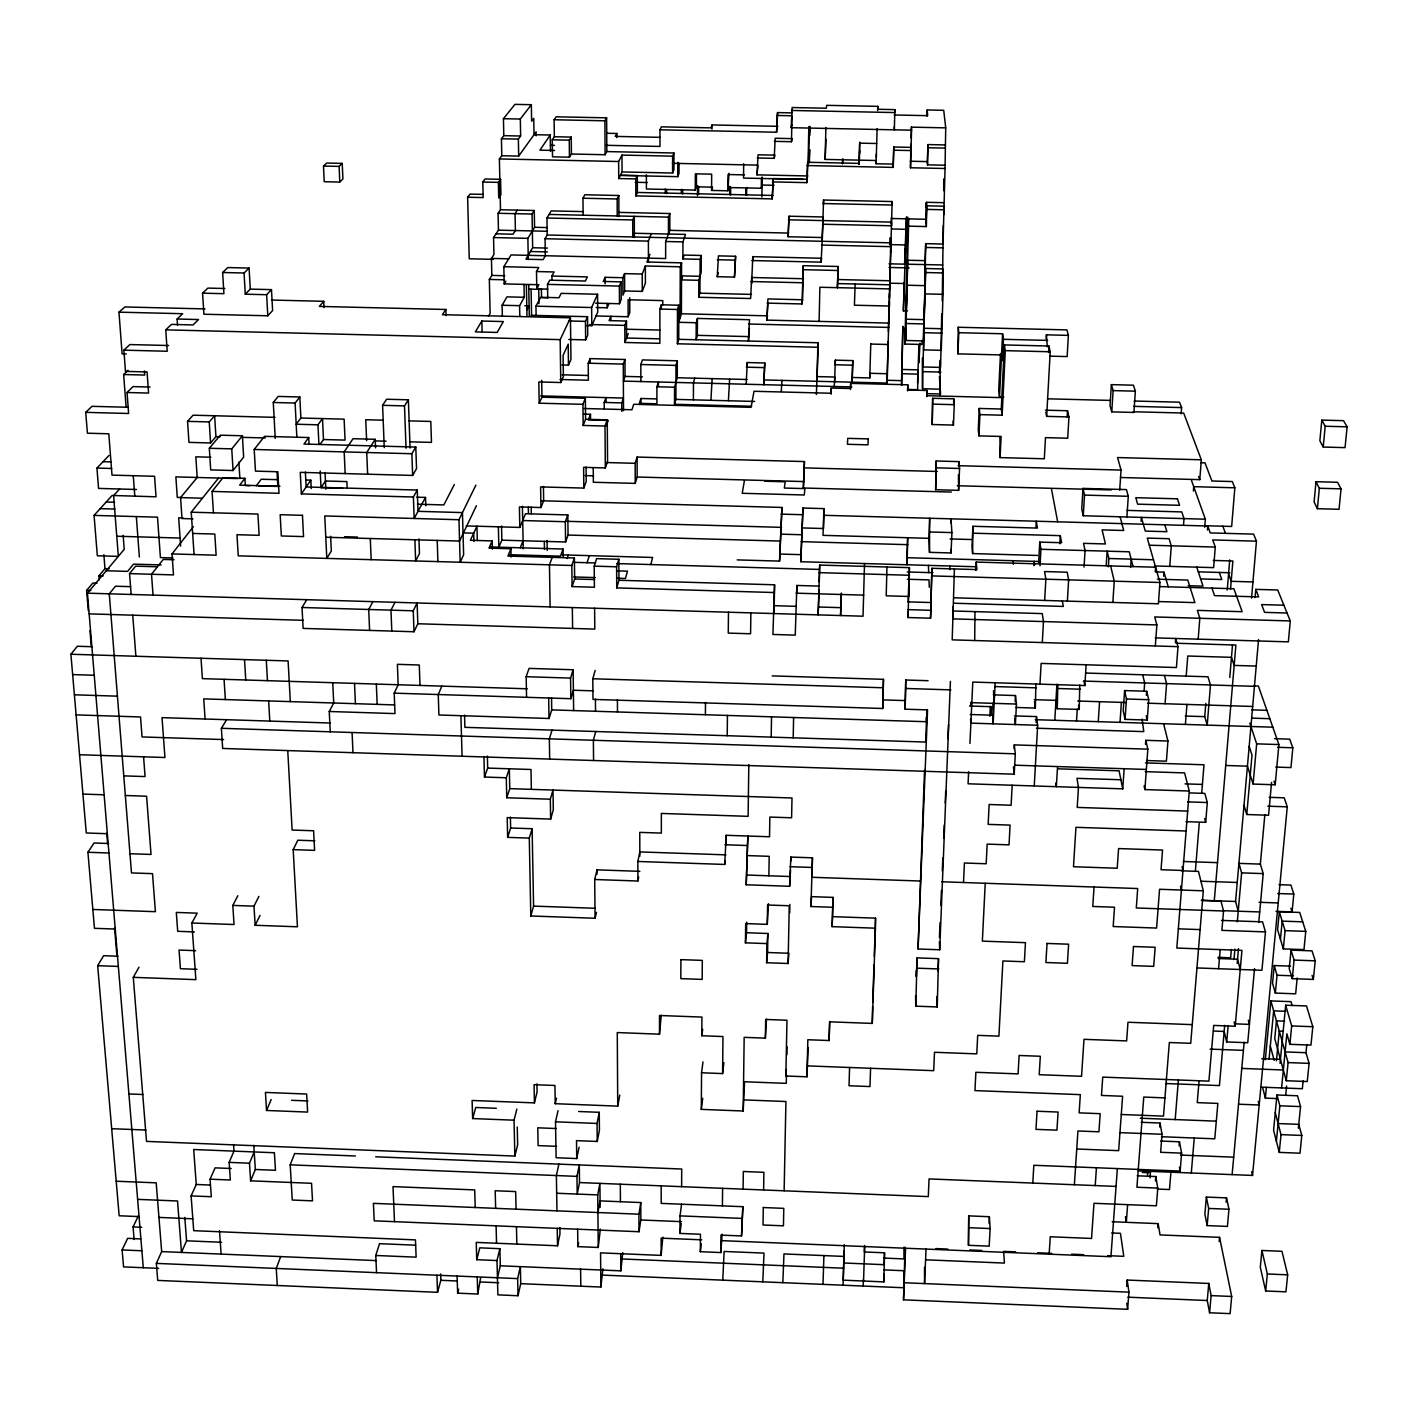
<?xml version="1.0" encoding="UTF-8"?>
<svg xmlns="http://www.w3.org/2000/svg" width="1418" height="1418" viewBox="0 0 1418 1418"><rect width="100%" height="100%" fill="white"/><g stroke="black" fill="none" stroke-linecap="round" stroke-linejoin="round"><path stroke-width="1.5" d="M658.395 386.228L658.395 381.991L656.906 386.759L656.906 403.811L639.323 403.35L640.918 398.493L656.215 398.901M516.861 1109.089L514.043 1120.185L472.637 1118.554L472.105 1100.474L534.426 1102.885L534.072 1084.681L554.934 1085.479L555.236 1103.7L617.734 1106.129L617.273 1032.57L659.494 1034.165L659.512 1015.501L701.928 1017.078L701.804 1035.743L722.967 1036.54L722.595 1073.586L701.556 1072.77L701.307 1109.372L743.192 1111.003L744.539 1081.757L786.281 1083.352L786.458 1075.234M678.726 339.327L818.257 342.766L817.796 347.25L677.379 343.776L678.726 339.327L678.814 305.224L661.337 304.799L659.884 309.071L659.866 343.333L624.895 342.482L624.824 325.378L626.49 321.035L609.102 320.61L610.857 316.32L610.892 320.557M777.95 126.326L712.049 124.944L710.967 127.868L661.355 126.84L659.973 129.8L659.973 146.444L606.124 145.31M661.337 309.071L661.337 304.799M496.991 1260.549L476.749 1259.698L479.78 1247.84L499.863 1248.691L496.991 1260.549L497.878 1294.864L518.013 1295.733L520.725 1283.662L600.877 1287.048L600.558 1252.874L661.143 1255.391L661.16 1238.144L701.733 1239.828M661.178 1185.838L661.178 1203.386L742.855 1206.7L741.525 1235.947L720.982 1235.113L720.805 1252.555L700.332 1251.704L700.457 1234.263L679.949 1233.412L680.02 1215.882L681.562 1204.201M661.267 1015.288L659.494 1034.165M662.773 304.852L662.791 300.598L628.085 299.765L628.156 316.746L595.737 315.966M662.826 1237.187L661.143 1255.391M665.326 192.919L665.326 188.913M618.922 212.399L669.845 213.533L669.81 230.354L665.662 241.503L665.645 258.537L511.047 254.939L503.833 266.708L504.188 283.901L539.035 284.734M666.637 193.681L666.637 189.711M838.144 266.478L837.382 287.677L838.144 266.478L803.262 265.68L802.588 299.765L767.918 298.932L766.89 320.113L888.873 323.091L889.972 280.764L838.038 279.541M889.99 272.805L889.99 268.906M890.522 252.174L890.859 237.976M668.445 234.023L668.481 217.114L669.845 213.533M620.41 175.229L637.338 175.584L635.778 178.916L618.744 178.544L622.059 171.933L672.593 173.031L672.628 156.157L673.958 153.002L606.851 151.584L605.114 154.722L571.419 154.013L569.451 157.185L552.524 156.831L552.276 139.815L554.349 136.731L554.101 119.75L556.157 116.808L606.62 117.836L606.851 151.584M673.958 153.002L673.922 169.77L672.593 173.031M751.646 406.257L674.507 404.272L674.56 387.22L677.272 377.737L677.325 360.792L642.407 359.924L640.83 364.515L640.883 381.548M674.507 404.272L675.89 399.397L675.961 365.401L677.325 360.792M677.379 343.776L677.467 309.478L678.814 305.224M620.34 175.407L677.751 176.665L677.786 162.29M679.045 163.265L679.009 173.457L677.751 176.665M680.091 318.004L680.25 266.797L681.579 262.844L646.909 262.029L649.923 254.283M886.959 382.098L888.873 318.784M889.423 301.839L889.423 306.04L854.434 305.207L855.125 283.99M889.441 297.691L889.441 293.597M681.402 193.273L681.42 189.268M749.395 328.161L748.403 341.047L749.502 319.706L697.426 318.43L696.22 322.737L678.761 322.311L681.402 313.768L681.579 262.844M682.607 194.036L682.607 190.047M682.873 258.927L684.167 255.08L701.307 255.47L700.12 259.334L682.873 258.927L682.944 241.893L685.514 234.413L634.36 233.261L632.765 236.966L632.712 219.95L634.307 216.351L634.378 237.462M681.633 1186.671L681.704 1169.035L375.664 1156.787M844.082 1251.119L843.231 1280.17L883.857 1281.89L883.893 1273.896M883.857 1281.89L884.531 1252.803L864.306 1251.952L864.519 1245.518M886.959 567.005L886.215 595.808L908.796 596.464L908.654 588.718M888.324 341.525L888.306 344.503L870.776 344.06M693.384 399.858L693.473 382.895L694.714 378.181M646.378 174.786L646.413 189.002L695.263 190.083L695.334 173.811L711.676 174.166L711.57 190.437L727.877 190.792L728.976 173.386M695.263 190.083L696.415 186.822L696.468 174.698M696.22 322.737L696.114 339.753L697.337 335.339L697.426 318.43M697.479 195.631L697.532 185.616M698.578 194.39L698.631 186.414M803.474 278.726L751.7 277.503L750.601 298.524L698.737 297.284L698.826 280.303L701.201 272.327L701.307 255.47M698.737 297.284L699.925 293.171L700.12 259.334M705.402 714.743L705.49 702.513M712.013 129.073L712.049 124.944M710.897 400.301L712.155 378.624M595.17 670.43L592.795 678.761L592.99 699.393L882.723 708.486L883.467 679.328L772.225 675.89M882.723 708.486L883.467 679.328M717.242 276.705L718.447 255.86L735.605 256.268L734.471 277.095L717.242 276.705L718.306 272.735M727.877 190.792L728.037 174.52L744.397 174.875M729.685 194.337L729.756 186.325M728.409 400.762L729.614 379.067M730.571 195.081L730.66 187.123M529.286 838.109L530.793 915.975L595.081 918.261L594.709 879.514L637.905 881.021L637.852 861.47L724.704 864.448L726.211 835.291L769.531 836.762L769.85 817.069L791.599 817.796L792.006 797.979L509.771 788.638L506.74 797.749L550.326 799.203L552.985 790.074L553.304 809.82L550.645 819.09L507.201 817.619L507.644 837.364L529.286 838.109L532.122 828.732L510.64 828.006L507.644 837.364M720.805 1252.555L722.116 1234.156M722.418 1205.867L722.595 1188.319M726.105 843.994L726.211 835.291M727.221 735.712L727.434 715.434M728.48 612.204L728.267 633.102L750.583 633.775L750.866 612.877M722.755 1280.153L724.137 1251.456L764.001 1253.104L762.795 1281.837M734.471 277.095L735.605 256.268M743.688 163.708L743.528 178.083L803.262 179.377M745.797 194.691L745.868 188.683M746.577 195.436L746.683 187.477M746.152 384.243L747.286 362.547L764.798 362.99L763.753 384.686L764.798 362.99M747.233 366.801L747.286 362.547M751.611 283.848L752.781 256.658L821.571 258.253L821.128 262.135L751.912 260.54M875.438 928.187L875.544 918.155L832.561 916.648L832.118 926.645L875.438 928.187L872.283 1023.406L829.583 1021.829L829.087 1040.528L807.835 1039.731L806.984 1076.811L785.856 1075.996L786.972 1020.233L765.685 1019.453L765.365 1038.136L744.166 1037.338L743.192 1111.003M752.728 260.877L752.781 256.658M741.525 1235.947L742.855 1206.7M745.425 942.828L746.542 932.743L767.9 933.505L766.943 943.59L745.425 942.828L745.691 923.597L767.262 924.359L768.396 903.691M746.205 884.779L747.853 836.035L746.205 884.779L789.631 886.285L790.553 870.049M743.085 1189.153L743.333 1171.498L763.894 1172.332L763.611 1189.986M746.542 932.743L746.701 922.125M748.81 764.586L748.119 816.343L661.355 813.436L661.355 833.093L639.766 832.366L639.837 856.224M807.817 175.956L757.035 174.857L758.063 154.792L774.919 155.147L774.21 158.337L757.265 157.965M757.921 165.286L757.035 174.857M728.834 187.548L761.306 188.257L761.448 178.136M761.891 197.049L762.175 176.984M872.283 1023.406L872.619 1006.567M766.89 320.113L767.865 303.168M635.778 178.916L635.831 195.897L772.243 198.892L773.235 178.544L807.303 179.271L807.657 162.272L858.971 163.371L859.361 156.955M772.243 198.892L773.235 178.544M774.21 158.337L775.185 138.273L792.095 138.627L791.492 141.711L774.476 141.357M659.973 129.8L776.585 132.228L777.543 112.589L792.095 112.891M777.543 112.589L776.585 132.228M766.624 962.733L767.581 952.506L788.887 953.268L788.107 963.496L766.624 962.733L766.943 943.59M767.262 924.359L767.581 905.003L789.259 905.765L788.107 963.496M766.464 1019.205L765.365 1038.136M767.581 952.506L767.9 933.505M768.875 875.792L769.194 856.33L747.587 855.603M771.197 737.13L771.534 716.834M773.608 592.511L616.741 587.903L618.939 580.263L774.565 584.801L772.916 634.449L795.25 635.122L796.863 585.457L819.179 586.095M774.104 611.92L774.175 607.773M774.565 584.801L774.21 605.681L796.437 606.355M781.229 391.51L782.027 380.396M737.183 559.897L779.563 561.103L781.938 507.449L541.446 500.767M779.563 561.103L781.938 507.449M823.149 203.536L892.17 205.061L892.152 201.551L823.557 200.027L822.369 237.533L788.089 236.753L789.028 216.21L823.184 216.972L821.944 241.273M788.089 236.753L789.028 216.21M924.749 269.101L925.706 243.648L943.023 244.038L945.044 168.494L910.498 167.767L911.561 130.19L791.191 127.691L792.113 107.538L826.322 108.229L826.712 105.34L877.795 106.368L877.707 109.275L894.864 109.629L894.882 112.571L791.492 110.462M791.492 141.711L791.953 116.099M789.631 886.285L790.819 857.075L812.461 857.819L812 877.281L920.14 881.021M784.136 1190.801L785.926 1101.52L744.29 1099.907M786.866 1054.886L787.025 1046.732M789.702 912.997L789.861 904.436M790.73 861.4L790.819 857.075M793.211 737.821L793.601 717.526M767.156 303.115L802.021 303.948L803.262 265.68M782.842 1282.687L783.959 1253.937L843.923 1256.419M796.686 593.805L796.863 585.457M772.509 181.894L806.789 182.638L807.657 162.272M808.083 163.283L808.809 127.159M808.544 162.166L809.27 126.273M975.354 566.739L800.78 561.723L802.96 508.034L823.982 508.619L823.521 528.524L802.553 527.939M808.951 163.159L809.66 149.617L809.394 162.077M809.678 127.514L809.501 135.933L810.121 126.627M800.78 561.723L802.96 508.034M951.354 492.064L803.368 488.005L804.449 461.559L637.107 457.057L635.175 463.314L635.229 483.396L593.362 482.262L593.238 468.206M803.368 488.005L804.449 461.559M816.378 394.523L818.257 342.766M817.052 381.282L817.796 347.25M819.108 321.39L819.87 287.251L889.972 288.918M821.128 262.135L822.369 237.533M823.468 204.263L823.557 200.027M807.143 165.552L893.251 167.395L893.234 164.116L876.094 163.744L876.182 160.5L825.152 159.419L825.879 127.514M825.932 139.336L825.152 159.419M810.936 906.527L811.557 896.637L833.075 897.399L832.632 907.29L810.936 906.527L812.461 857.819M806.984 1076.811L808.047 1047.512M1155.298 571.419L1155.599 567.218L976.222 562.077L976.931 569.593L931.91 568.299L930.562 618.213L908.034 617.539L909.417 567.643L819.675 565.073L818.115 614.88L818.984 594.461M819.285 581.894L819.675 565.073M823.982 508.619L823.007 535.348L928.896 538.326L929.499 552.346L951.053 552.967L951.921 532.601L950.964 518.846L950.804 522.87M831.143 394.169L831.303 388.036L850.41 388.514L850.694 383.356L907.75 384.81L907.857 389.985L927.035 390.482L927.301 395.728L1002.526 397.66M834.564 381.726L835.344 360.154L852.803 360.597L852.094 382.186L852.803 360.597M842.469 163.885L842.576 159.702M842.717 162.786L842.824 158.639M832.118 926.645L832.632 907.29M829.778 1021.563L829.087 1040.528M832.561 916.648L833.075 897.399M841.122 594.479L840.573 615.536L841.353 593.025M822.989 1284.371L823.911 1255.586M850.534 389.471L850.694 383.356M859.042 164.364L859.627 143.147L876.696 143.502M859.255 164.24L859.769 142.172M876.271 157.309L876.359 154.154M864.519 563.549L863.03 616.21L87.437 593.167L143.289 1267.727M852.342 377.489L869.766 377.932L869.908 373.288L887.243 373.732M869.766 377.932L870.776 343.83M876.094 163.744L877.139 128.577M877.653 110.639L877.795 106.368M843.072 1285.204L844.277 1244.667M849.577 1067.488L849.028 1085.763L869.978 1086.56L870.581 1068.286M889.76 243.736L889.955 237.799M891.195 223.92L891.39 217.663M893.234 164.116L893.783 147.011L910.976 147.366M894.864 109.629L894.333 129.836L894.315 126.787M889.777 283.068L892.152 201.551M893.251 167.395L893.783 147.011M888.129 341.951L887.189 383.073L764.55 379.953M888.342 331.316L891.071 239.093M863.172 1286.055L863.385 1279.674M863.544 1281.021L864.679 1246.564M872.761 1002.402L874.002 964.754M874.286 956.352L875.544 918.155M904.595 263.677L906.368 217.468M904.135 282.785L903.39 310.879L907.343 310.967M903.39 310.879L906.598 216.883M901.476 384.934L902.858 326.317L901.671 385.395M907.875 217.22L904.897 344.042L921.966 344.468L922.125 340.32M910.498 167.767L910.852 144.228M911.065 137.812L911.437 127.141L945.717 127.85L945.044 168.494M904.897 344.042L905.464 327.452L905.747 340.48L923.189 340.905L925.724 272.54L925.068 260.646L907.786 260.238L906.137 314.956L908.743 218.886M905.747 340.48L907.201 277.166M907.538 390.925L907.75 384.81M906.971 557.699L907.68 537.741L907.095 564.772L906.971 557.699L1040.493 561.51M884.141 1263.491L884.531 1252.803M908.194 601.267L909.417 567.643M950.415 681.384L939.709 949.776L918.049 948.996L927.567 709.886L905.127 709.195L905.765 680.02L928.081 680.693M905.127 709.195L905.765 680.02M926.982 116.152L927.212 109.966L943.732 110.303L945.717 127.85M917.552 383.126L918.97 344.574M902.008 369.46L918.031 369.868L917.623 389.684L907.573 389.436M919.272 344.787L918.935 362.742L919.981 343.209M944.707 165.215L927.549 164.843L927.319 161.599L927.939 144.583L945.044 144.937M925.972 207.258L926.131 203.04M927.549 164.843L927.939 144.583M908.973 226.171L926.326 226.561L926.503 202.295L943.714 202.685M926.114 222.892L926.734 205.823L944.034 206.213L943.697 214.738M926.326 226.561L926.503 202.295M925.706 243.648L923.614 349.874L941.286 350.317L943.005 294.324L943.005 268.924L925.511 268.516L922.976 366.961L940.595 367.404L941.729 313.697M922.533 388.727L922.569 357.797L922.533 388.727L940.24 389.188M926.805 396.615L927.035 390.482M932.672 398.281L932.211 424.514L953.428 425.081L954.279 404.679L953.782 398.83L932.672 398.281L932.211 424.514M928.896 538.326L929.676 518.244L929.499 552.346M943.714 190.721L943.714 178.898M943.289 225.409L942.243 300.882M939.39 372.952L939.886 360.332M1112.191 1221.731L1158.151 1223.628L1160.048 1234.918L1219.551 1237.347L1231.693 1296.46L1230.115 1313.635L1209.589 1312.767L1211.114 1295.609L1208.774 1283.45L1127.186 1280.046L1128.941 1292.152L1127.629 1309.31L903.532 1299.827L905.038 1247.184M930.562 618.213L931.91 568.299M936.146 461.01L935.65 489.724L958.621 490.362L959.561 468.472L958.993 461.612L936.146 461.01L935.65 489.724M903.532 1299.827L905.57 1248.248M915.585 995.649L915.78 1006.16L937.245 1006.957L938.521 958.657L917.091 957.877L916.329 976.825L916.223 970.674M924.536 770.311L918.049 948.996M926.947 709.461L925.653 742.057L464.891 727.328L464.537 715.204M939.992 395.569L940.294 362.795M915.78 1006.16L917.091 957.877M953.623 402.889L953.782 398.83M958.267 327.257L957.912 353.862L1001.551 354.943L1002.437 360.633L1003.465 339.31L1002.579 333.762L958.798 332.698L958.267 327.257L1066.974 329.898L1068.374 335.375L1067.151 356.574L1049.639 356.148M957.912 353.862L958.798 332.698M924.501 1267.302L924.554 1283.591L926.043 1249.098M1155.333 645.952L1156.858 624.93L953.109 618.886L952.79 606.78M958.444 474.658L958.621 490.362M958.816 465.973L958.993 461.612M937.972 971.277L938.521 958.657M939.425 937.475L940.063 922.569M940.808 905.446L941.446 890.38M942.279 870.936L942.846 857.908M943.679 838.251L944.246 825.099M945.203 803.049L945.717 791.067M947.968 738.707L948.571 724.474M1035.973 527.266L1036.31 521.221L1037.427 528.081L972.908 526.273L972.004 546.497L972.624 553.569L1037.462 555.431M972.624 553.569L972.908 526.273M979.218 408.455L979.927 414.623L1002.154 415.208L1001.268 409.022L979.218 408.455L978.26 429.565L978.952 435.875L1001.108 436.46L1000.08 457.606L1044.322 458.776L1045.491 437.63L1067.701 438.215L1068.942 416.945L1067.506 410.741L1045.42 410.174M978.952 435.875L979.927 414.623M975.85 570.461L976.222 562.077M970.621 706.377L970.798 702.3M963.513 882.51L964.417 863.013L986.184 863.757L987.158 844.118L1009.031 844.862L1010.077 825.099L988.151 824.372L989.126 804.502L1011.123 805.229L1012.168 785.235M968.636 771.729L968.069 783.799L1122.737 788.851L1124.137 768.716M969.947 743.475L972.783 682.076L1084.841 685.532L1086.153 664.794M974.698 640.528L974.981 611.619M1000.488 353.525L998.68 391.049L999.53 396.951L1003.873 397.058M999.53 396.951L1002.579 333.762M999.938 436.425L1000.08 457.606M1001.268 409.022L1004.369 344.928L1048.93 346.027L1050.206 351.77L1046.661 416.36L1068.942 416.945M1002.154 415.208L1005.291 350.654L1004.369 344.928M989.835 716.267L990.331 706.288M991.111 714.725L991.501 706.696L969.611 706.004M995.152 682.767L993.132 723.836L992.901 702.991M994.142 703.363L993.522 690.761M968.742 1215.882L968.459 1245.305L989.179 1246.156L990.119 1228.555L989.374 1216.715L968.742 1215.882L968.459 1245.305M985.226 883.272L982.355 941.127L1025.462 942.669L1024.381 961.741L1002.898 960.961L998.91 1036.15L977.693 1035.353L976.772 1053.875L934.497 1052.28L933.7 1070.679L807.604 1065.893M1015.146 701.644L1015.465 695.547L993.309 694.855M989.037 1223.291L989.374 1216.715M1014.1 748.934L1014.313 744.893L1147.836 749.165L1144.893 789.578L1189.277 791.031L1176.816 948.057L1241.955 950.379L1235.184 1026.224L1213.702 1025.427L1208.916 1081.136L1102.743 1077.113L1101.467 1095.44L1122.613 1096.256L1118.642 1150.654L1076.741 1149.005M1015.465 695.547L1016.458 704.055L1015.377 724.545L1014.632 718.057M226.632 719.706L221.368 728.303L222.661 748.456L1014.225 774.193L1015.306 753.827L1014.313 744.893M1033.882 565.747L1034.13 561.333L1034.679 564.896M1046.183 339.079L1046.413 334.825L1068.374 335.375M1047.317 346.79L1046.413 334.825M1048.576 352.479L1048.93 346.027M1038.614 562.627L1039.748 542.101L1061.621 542.722L1060.292 535.649L973.546 533.203M1040.014 565.817L1040.936 549.298L1039.748 542.101M1015.607 707.44L1035.335 708.061L1035.884 683.724M1036.15 722.648L1036.487 716.586L1014.384 715.895M1034.254 785.962L1037.657 725.254L1036.487 716.586M1039.961 684.15L1041.131 663.411L1176.408 667.541L1178.004 646.643L1175.682 638.49L1175.362 642.638M1042.301 642.549L1043.471 621.563L1042.248 613.604L952.595 610.963M1044.658 600.452L1045.864 579.2L1044.587 571.543L1067.187 572.198L1068.64 579.856L1067.382 601.108M1059.813 543.803L1060.292 535.649M1067.151 417.069L1067.506 410.741M1054.797 720.309L1056.906 684.274M1079.754 685.071L1079.24 709.425L1057.279 708.752L1057.81 684.398M1032.783 1183.073L1033.846 1165.277L1180.148 1171.073L1181.619 1153.135L1179.439 1141.774L1160.686 1141.047M1057.544 766.571L1056.339 786.689L1055.825 783.055M859.538 153.8L859.733 150.68M1126.902 516.95L1128.285 496.3L1126.424 489.582L1083.015 488.412L1081.757 508.902L1083.263 515.744L1205.335 519.201L1204.697 527.212M1083.263 515.744L1084.522 495.095L1083.015 488.412M1084.043 567.094L1085.054 550.538L1083.529 543.342L1105.437 543.963L1102.105 529.889L1123.694 530.492L1120.131 516.826M1076.528 721L1077.272 709.018M1049.16 1254.168L1050.259 1236.762L1091.541 1238.446L1093.987 1203.297L1156.379 1205.814L1157.779 1188.089L1155.794 1176.532L1137.147 1175.788M812 877.281L812.248 873.453M1111.375 384.632L1110.028 405.761L1111.765 411.876L1133.921 412.443L1135.357 391.173L1133.425 385.2L1111.375 384.632L1113.13 390.606L1111.765 411.876M1106.2 565.658L1107.139 551.177L1108.876 558.497L1108.344 566.828M1098.259 721.673L1099.57 701.697M1119.706 490.167L1121.035 470.067L1117.561 457.553L1201.33 459.786L1199.788 479.639L1120.45 477.494M1074.383 1184.739L1077.928 1130.979L1098.932 1131.812L1100.191 1113.679L1079.133 1112.864L1080.339 1094.643L974.964 1090.602L975.868 1072.292L1018.089 1073.887L1019.117 1055.471L1040.316 1056.268L1039.217 1074.702L1081.544 1076.297L1083.99 1039.323L1126.636 1040.918L1127.984 1022.254L1192.254 1024.629M1094.058 887.03L1092.764 906.456L1114.513 907.219L1113.183 926.539L1156.609 928.063L1159.552 889.281L1203.315 890.805L1190.712 1043.311L1169.336 1042.514L1163.487 1116.126L1121.284 1114.495M1112.846 602.455L1114.247 581.185L1110.649 565.942M1120.025 722.365L1121.39 702.389M1130.589 567.466L1131.174 559.135M1124.598 690.566L1123.216 710.808L1125.059 719.369L1147.251 720.06L1148.722 699.694L1146.683 691.257L1124.598 690.566L1126.477 699.003L1125.059 719.369M1141.135 521.416L1141.401 517.428L1145.301 531.094L1166.925 531.697L1164.798 524.802M1095.21 1185.572L1096.451 1167.758M1142.075 719.05L1143.777 731.617L1036.398 728.214M1144.078 690.991L1144.663 682.962L1142.678 674.791M785.856 1075.996L786.334 1069.456M1146.382 695.299L1146.683 691.257M1145.496 744.344L1145.797 740.32L1167.936 741.029L1166.411 761.165L1146.542 760.527M1117.349 1168.592L1110.932 1256.72L722.046 1240.661M1169.761 566.385L1171.286 545.824L1169.088 538.716L1147.304 538.096L1159.942 582.497L1158.4 603.784L954.013 597.793M1163.682 576.169L1163.965 572.163L1155.369 571.915M1181.141 413.826L1181.602 407.586L1179.563 402.198L1134.116 401.028M1127.594 1205.158L1126.317 1222.316L1125.467 1216.609M1165.082 703.736L1166.589 683.636L1164.426 675.447M835.344 360.154L834.989 364.745L852.555 365.188M818.594 593.823L818.895 589.959M834.209 386.476L834.918 377.046L817.512 376.603M1183.551 524.607L1184.012 518.598L1181.779 511.916L1126.831 510.391M1126.707 1286.445L1127.186 1280.046M1193.389 490.983L1193.726 486.675L1234.848 487.792L1231.657 526.468L1205.07 525.724M1147.481 1175.327L1147.818 1171.02M1186.192 676.12L1187.752 656.02L1231.462 657.332L1234.156 665.414L1256.224 666.07M1150.033 1177.897L1150.547 1171.392M1185.395 724.421L1186.955 704.427M831.303 388.036L830.877 393.247L754.004 391.279L751.097 407.338L633.74 404.29L631.914 409.767L583.897 408.508M1155.44 1180.946L1155.794 1176.532M1159.694 1127.009L1160.013 1123.021L1141.206 1122.294M1198.175 639.163L1199.823 618.266L1197.341 610.378L1242.168 611.707L1233.873 588.736L1159.516 586.573M1207.445 530.031L1207.764 526.007L823.486 515.283M1160.013 1123.021L1162.051 1134.276L1160.615 1152.302L1181.619 1153.135M1157.815 1227.793L1158.151 1223.628M1251.545 598.112L1256.454 541.162L1212.727 539.939L1215.279 547.064L1213.631 567.643L1154.429 565.942M1086.206 673.054L1207.976 676.776L1210.476 684.983L1207.214 725.112L1204.751 716.657L1205.832 703.399M1170.914 1172.19L1169.495 1189.542L1157.318 1189.046M1175.185 1119.564L1178.393 1080.002M1195.427 870.404L1199.238 823.397M1201.702 793.123L1204.006 764.781L1145.46 762.884M1179.12 1145.744L1179.439 1141.774M1185.98 821.678L1205.69 822.334L1207.321 802.535L1204.839 793.406L1189.578 792.91M1227.244 590.065L1229.725 559.88M1230.523 589.392L1232.88 560.996L1213.276 560.429M1229.778 677.449L1232.49 645.19M1191.297 1173.005L1194.257 1138.016M1199.079 1080.8L1197.235 1102.619L1217.867 1103.417L1214.765 1138.814L1161.466 1136.722M1214.287 900.731L1235.893 645.03L1176.231 643.24M1218.576 968.724L1220.224 949.599M1201.454 900.43L1220.951 901.104L1223.539 911.012L1221.873 930.368L1265.476 931.91L1261.931 970.284L1196.934 967.945M1255.072 597.51L1255.781 589.374L1277.707 589.994L1290.274 620.942L1288.359 641.858L1155.245 637.87M1206.363 1197.076L1204.875 1214.145L1207.161 1225.595L1227.403 1226.428L1228.963 1209.253L1226.517 1197.873L1206.363 1197.076L1208.668 1208.437L1207.161 1225.595M1224.709 1025.356L1219.427 1085.568L1165.685 1083.529M1231.373 949.511L1230.647 957.806L1217.973 957.345M1238.233 911.207L1235.574 901.476L1258.546 639.553M1254.522 968.654L1247.734 1042.744L1226.694 1041.946L1228.148 1025.639M1233.979 959.543L1234.901 949.103M1237.311 921.771L1241.619 872.868L1238.924 863.367L1260.354 864.111L1263.208 873.612L1258.741 922.515M1271.574 782.364L1268.561 815.244L1246.759 814.517L1252.005 755.138L1249.187 746.382M1209.589 1312.767L1207.25 1300.519L1208.774 1283.45M1237.17 963.425L1238.481 948.66M1254.168 685.904L1258.369 686.028L1278.894 744.556L1275.19 784.774L1253.104 784.065L1256.667 743.847L1249.807 723.091M1219.179 1241.53L1219.551 1237.347M1226.127 1202.145L1226.517 1197.873M1232.118 1174.618L1244.153 1042.283M1260.354 864.111L1264.838 814.747M1316.01 481.695L1314.114 501.99L1317.393 508.69L1339.053 509.292L1341.038 488.856L1337.564 482.28L1316.01 481.695L1319.325 488.271L1317.393 508.69M1321.806 420.118L1319.857 440.768L1323.224 447.042L1345.062 447.627L1347.1 426.818L1343.537 420.667L1321.806 420.118L1325.192 426.251L1323.224 447.042M1138.335 1170.896L1252.537 1175.433L1287.26 806.824L1284.212 797.82L1269.181 797.324M1274.534 738.672L1289.706 739.15L1292.826 747.782L1290.965 767.581L1275.721 767.085M1265.317 1059.778L1270.882 1000.931L1291 1001.657L1292.152 1005.628M1290.398 966.119L1274.233 965.552L1272.549 983.294L1275.331 993.079L1295.644 993.823L1297.204 977.959M1279.32 911.739L1277.6 929.765L1283.325 948.89L1303.975 949.617L1305.765 931.378L1299.703 912.448L1279.32 911.739L1285.08 930.633L1283.325 948.89M1277.334 1098.578L1265.352 1098.135L1266.38 1087.34M1269.057 1059.122L1273.648 1010.839L1285.807 1011.282M1275.331 993.079L1277.033 975.247L1274.233 965.552M1280.454 939.265L1282.173 921.115L1302.717 921.842M1276.43 1060.77L1279.284 1031.081L1283.396 1031.223M1276.058 911.349L1292.082 911.898L1293.801 894.067L1290.929 885.08L1278.947 884.672M1261.931 1250.481L1260.301 1267.284L1265.671 1290.983L1285.949 1291.833L1287.668 1274.835L1281.961 1251.296L1261.931 1250.481L1267.337 1273.984L1265.671 1290.983M1298.356 1128.285L1300.554 1106.589L1297.523 1095.777L1276.98 1094.98L1273.577 1130.199L1279.266 1152.391L1300.005 1153.206L1301.795 1135.446L1298.764 1124.35L1278.114 1123.552M1280.046 1063.34L1285.683 1005.202L1306.51 1005.965L1312.82 1026.721L1310.959 1045.101L1289.866 1044.304L1286.87 1033.757L1281.588 1087.943M1291.018 950.113L1289.228 968.583L1292.241 978.65L1313.352 979.413L1315.23 960.837L1312.022 950.858L1291.018 950.113L1294.049 960.075L1292.241 978.65M1276.395 1141.224L1279.851 1105.792L1276.98 1094.98M1279.266 1152.391L1281.003 1134.63L1275.278 1112.651M1306.793 1044.623L1305.978 1052.705L1309.098 1063.376L1307.254 1081.544L1286.286 1080.746L1288.076 1062.578L1270.882 1000.931M1289.866 1044.304L1291.674 1025.941L1285.683 1005.202M1285.754 1094.572L1286.605 1085.94M1303.142 1080.746L1302.344 1088.723L1260.85 1087.145M700.332 1251.704L701.272 1243.781M722.595 1073.586L723.871 1062.702M701.307 1109.372L702.725 1098.294M679.949 1233.412L681.243 1223.61M701.556 1072.77L702.974 1061.905M802.021 303.948L802.588 299.765M724.704 864.448L725.218 860.62M701.804 1035.743L702.672 1029.362M806.789 182.638L807.303 179.271M640.794 1202.553L638.933 1214.198L373.413 1203.35L374.21 1220.827L638.986 1231.728L640.847 1219.976L640.794 1202.553L600.08 1200.886L597.917 1212.532M497.434 1277.76L500.306 1265.795L620.836 1270.847L622.768 1252.608M744.415 480.667L742.217 493.287L804.272 494.988L804.91 488.607L784.367 488.058L785.147 481.783L764.763 481.216M600.877 1287.048L602.916 1268.773M577.658 1229.211L577.87 1246.617L598.254 1247.468L600.328 1229.14M617.734 1106.129L619.79 1095.086M598.254 1247.468L597.74 1194.913L599.92 1183.374L600.133 1207.427M558.036 1110.702L555.519 1121.815L556.104 1157.726L576.736 1158.559L576.506 1140.639L597.226 1141.455L599.424 1130.235L599.265 1112.315L578.633 1111.499M577.87 1246.617L578.65 1242.682M597.226 1141.455L597.049 1123.446L599.265 1112.315M579.519 1182.559L577.197 1194.08L576.966 1176.373L579.306 1164.94L579.519 1182.559L928.294 1196.615L929.056 1178.925L1116.055 1186.405M637.905 881.021L638.703 877.139M791.191 127.691L791.793 124.66M476.749 1259.698L476.253 1242.398L557.522 1245.784L559.968 1233.979L559.862 1227.474M576.736 1158.559L579.076 1147.233M637.852 861.47L639.819 851.917L725.998 854.859M558.869 1164.125L556.388 1175.54L556.955 1210.848M518.013 1295.733L517.641 1278.611L520.353 1266.646L520.725 1283.662M555.236 1103.7L556.494 1098.188M595.081 918.261L596.464 912.306M761.306 188.257L762.051 185.031L774.175 185.297M594.709 879.514L597.013 869.854L639.872 871.343M534.426 1102.885L537.103 1091.895L536.943 1083.848M139.017 967.182L133.274 977.339L146.515 1141.401L514.858 1156.078L517.659 1144.787L517.251 1126.991M457.075 1276.058L457.642 1293.163L477.742 1294.014L480.631 1277.724M650.791 564.559L652.617 557.469L562.024 554.863M457.642 1293.163L458.688 1289.157M595.737 731.511L593.38 740.267L593.575 760.509M116.205 1181.229L156.193 1182.842L161.67 1251.598L156.352 1263.385L157.717 1280.419L437.542 1292.312L440.821 1280.294L440.608 1273.913M530.793 915.975L533.576 906.102L532.122 828.732M472.637 1118.554L475.757 1107.493L496.3 1108.291M616.741 587.903L616.617 566.792L618.833 559.277L596.606 558.639L594.213 566.136L594.408 587.247L572.092 586.591L571.826 565.481L574.396 558.001L507.874 556.086L510.941 548.748L488.98 548.128L492.152 540.914L470.386 540.293L476.944 526.202L477.317 540.453M330.252 731.812L329.26 711.499L395.002 713.591L394.204 693.154L570.834 698.702L573.386 690.229L593.167 690.85M635.229 483.396L637.161 477.015L637.107 457.057M570.834 698.702L570.568 678.088L573.12 669.757L529.074 668.392L526.167 676.705L526.557 697.301M552.045 730.11L549.351 738.849L549.67 759.091M441.849 686.117L438.251 694.536L438.906 714.991L549.014 718.483L551.726 709.886L551.549 697.674M376.55 1272.655L375.77 1255.479L379.528 1243.675L415.58 1245.181M711.57 190.437L712.616 187.176L696.415 186.822M587.052 562.716L589.374 555.643M572.092 586.591L574.644 578.969L574.396 558.001M506.74 797.749L506.297 777.773L509.328 768.786L509.771 788.638M466.238 525.901L519.821 527.425L519.413 506.935L540.949 507.538L540.595 486.906L583.826 488.093L583.613 467.337L605.326 467.94L607.56 461.435L607.259 419.834L585.581 419.267L583.17 425.453L605.007 426.038L607.259 419.834M567.094 558.568L568.334 555.041M621.793 411.38L621.758 402.907L623.459 398.05L540.648 395.906M506.297 777.773L484.477 777.046L487.668 768.077L487.367 756.095M583.826 488.093L586.219 481.464L586.077 467.036M606.177 426.127L608.233 420.419L588.31 419.905L590.491 414.286L583.897 414.109M490.291 546.94L563.052 549.014L560.482 556.175L508.707 554.686M498.374 526.822L498.835 547.188L501.866 540.169L565.587 541.977L568.069 535.047L567.803 514.929L525.511 513.741L519.821 527.425M560.004 379.492L588.381 380.219L588.222 363.203L590.136 358.612L624.984 359.481L625.054 376.408L623.371 381.105L851.846 386.937M552.205 557.363L549.457 564.843L550.113 606.904M565.587 541.977L565.303 521.735L567.803 514.929M623.512 410.688L623.282 364.089L624.984 359.481M604.228 408.809L604.192 402.446L606 397.589L606.035 401.808M624.895 342.482L628.227 333.638M280.693 1256.596L276.244 1268.436L277.29 1285.506M645.367 265.981L642.23 274.029L624.576 273.621L622.856 277.715L622.945 295.157L624.664 290.956L642.265 291.381L645.403 283.121L645.367 265.981L680.25 266.797M628.156 316.746L629.787 312.509L629.734 297.745M254.194 1151.93L249.479 1163.203L250.614 1180.84L311.552 1183.303L312.509 1200.869L292.25 1200.036L290.194 1164.834L294.625 1153.561L355.369 1155.989M540.949 507.538L543.661 500.767L543.431 486.427M582.94 404.325L585.368 398.281L541.96 397.164L539.194 403.191L582.94 404.325L583.17 425.453M648.434 262.365L648.398 241.113L651.394 233.633M595.56 303.151L619.471 303.736L621.226 299.411L621.119 281.881L603.27 281.455L605.114 277.308L622.856 277.715M520.229 547.791L523.082 540.772M250.614 1180.84L255.329 1169.478L253.787 1145.319M619.471 303.736L619.365 286.082L621.119 281.881M266.531 1110.471L265.432 1092.427L306.642 1094.04L307.635 1112.084L266.531 1110.471L271.175 1099.517M596.216 307.529L607.188 307.795L608.978 303.541M568.848 339.469L585.652 339.877L587.726 335.091L587.548 316.693L531.112 315.31M585.634 325.555L591.802 325.697L597.722 312.084L597.563 294.235L561.173 293.366L558.976 297.727L540.666 297.284L535.951 306.182L536.128 316.267M375.77 1255.479L416.13 1257.163L415.456 1239.881L193.699 1230.682L191.111 1195.906L211.317 1196.721L210.059 1179.191L230.336 1180.006L229.131 1162.37L234.005 1151.132L233.562 1144.521M184.801 1217.459L186.573 1240.803L181.469 1252.431L177.534 1200.993L137.617 1199.362M210.059 1179.191L215.075 1167.865L231.169 1168.503M539.194 403.191L538.84 381.956L560.766 382.523L563.371 376.621L563.088 355.404L568.21 344.184L568.476 365.117L562.042 364.958M568.476 365.117L570.958 359.481L570.444 317.809L442.398 314.69L445.855 309.478L319.369 306.412L323.729 301.307L271.6 300.049M585.652 339.877L585.457 321.372L587.548 316.693M591.802 325.697L591.643 307.529L597.563 294.235M191.111 1195.906L196.251 1184.473L193.681 1149.519L274.401 1152.745L275.464 1170.293L255.329 1169.478M635.831 195.897L637.391 192.458L637.338 175.584M560.766 382.523L560.181 339.629L570.444 317.809M394.204 693.154L398.157 684.752L397.377 664.333L419.285 665.007L419.994 685.443M158.639 1268.366L123.561 1266.894L122.108 1249.949L127.638 1238.357L140.719 1238.907M134.125 1239.509L133.079 1226.925L138.432 1215.669M476.413 505.73L459.556 541.056L325.786 537.245M414.003 631.754L417.831 623.76L417.105 602.969L413.258 610.803L414.003 631.754L303.115 628.404L302.034 607.489L306.767 599.69M617.238 215.961L617.149 198.981L618.833 195.507L584.854 194.762L582.958 198.219L583.135 215.199M305.384 471.999L306.128 486.977L417.264 490.043L418.009 511.331L462.445 512.589L463.633 554.81L460.176 562.255L458.953 519.732L475.881 485.133M258.874 896.424L253.982 906.173L255.151 925.28L297.443 926.787L293.189 849.63L297.833 840.218L314.831 840.803M255.151 925.28L260.026 915.425M395.002 602.313L390.978 610.13L391.793 631.081M454.327 484.531L443.834 504.932L417.388 504.205M133.274 977.339L195.879 979.643L191.855 923.012L234.041 924.518L232.818 905.411L237.852 895.68M618.744 178.544L618.638 161.51L621.97 155.094L672.628 156.157M329.26 711.499L333.709 702.991L332.734 682.714M547.72 297.603L547.525 284.38L549.741 280.179L585.404 281.03L587.371 276.882L551.939 276.049L551.992 280.409M551.939 276.049L554.101 271.972L536.5 271.547L536.802 288.864L547.773 289.13M372.916 601.657L368.715 609.474L369.602 630.407M416.786 497.186L425.524 497.417L414.145 518.456L413.4 497.009L417.264 490.043M526.84 310.01L529.091 305.863L524.837 305.756M191.855 923.012L197.208 913.174L176.311 912.43L177.693 931.307L194.355 931.91M536.802 288.864L538.291 286.117M606.727 133.257L616.83 133.469L615.217 136.394L659.99 137.333M519.803 316.391L519.591 305.668L524.252 297.284L524.004 284.504M536.5 271.547L538.751 267.523L503.833 266.708M413.4 497.009L301.36 493.907L300.262 472.354L412.638 475.438L416.537 468.614L415.793 447.06L303.984 444.047L308.716 437.542L264.475 436.354L254.212 449.471L255.453 471.13L277.857 471.751L279.009 493.287L212.08 491.426L213.444 512.82M488.448 316.232L490.132 313.396L489.334 279.435L491.833 275.411L491.443 258.413L493.925 254.549L493.553 237.55L498.445 230.159L498.072 213.285L500.483 209.74L534.267 210.502L532.069 214.047L532.654 247.742L525.918 259.21L543.165 259.618L545.327 255.736L545.061 238.738L547.206 234.998L546.958 218.017L551.177 210.892L582.904 211.601M502.344 315.966L502.114 305.26L506.988 296.858L524.252 297.284M412.638 475.438L411.876 453.725L415.793 447.06M605.114 154.722L604.866 120.796L606.62 117.836M481.836 321.035L475.349 331.883L497.186 332.432L503.337 321.549L481.836 321.035L482.102 331.546M504.188 283.901L505.818 281.189M139.053 1216.591L119.165 1215.775L97.665 965.676L103.62 955.697L117.978 956.228M528.258 259.565L527.886 238.348L534.551 227.288L534.267 210.502M406.027 448.212L404.502 405.902L408.366 399.805L386.618 399.238L382.594 405.318L384.243 447.627M569.451 157.185L569.256 140.169L571.224 137.085L554.349 136.731M345.159 473.594L344.184 451.899L353.029 438.711L375.203 439.314L366.73 452.502L367.634 474.197M517.357 210.13L515.053 213.675L515.39 230.549L513.068 234.218L495.999 233.828M115.248 929.056L94.457 928.311L87.916 852.271L94.049 843.001L108.654 843.497M342.607 488.235L321 487.65L325.449 481.003L346.896 481.588L347.162 487.757M500.483 209.74L499.384 158.94L501.777 155.732L501.423 138.751L503.798 135.667L503.443 118.704L514.964 104.365L531.342 104.702L531.626 121.204L533.753 118.35L534.019 134.692L550.237 135.029L539.904 150.148L554.544 150.468M301.36 493.907L310.826 480.153L306.43 480.028M320.113 444.295L323.481 439.527L322.489 418.594L317.969 424.815L318.89 443.781M501.777 155.732L518.687 156.104L536.11 131.785L536.181 135.827M500.589 179.306L500.926 194.78L498.728 197.935L498.392 182.373L500.589 179.306L485.098 178.969L482.794 182.036L483.166 197.581L467.621 197.244L469.234 258.785L493.464 259.352M518.687 156.104L518.368 139.106L520.636 136.022L520.317 119.041L531.342 104.702M256.286 485.86L261.231 479.231L278.353 479.692M275.234 438.392L273.284 402.482L278.158 396.42L299.818 396.987L300.882 418.026L296.185 424.23L317.969 424.815M467.621 197.244L469.996 194.089L483.254 194.39M212.08 491.426L222.963 477.724L244.906 478.327L239.677 485.133L279.931 486.25M296.841 436.868L295.104 403.049L299.818 396.987M131.147 594.461L129.552 573.616L173.492 574.91L172.021 553.924L193.38 526.663M233.066 470.528L243.648 457.11L242.389 435.769L220.322 435.184L209.332 448.265L210.697 469.907L233.066 470.528L231.754 448.868L242.389 435.769M194.071 554.562L191.235 512.199L218.514 478.061M107.343 833.713L86.268 832.986L70.9 654.247L77.352 646.254L92.383 646.714M129.552 573.616L135.632 566.154L157.416 566.792M192.883 518.846L182 518.545L180.565 497.594L197.191 477.476L195.826 456.826L210.803 457.234M87.437 593.167L124.235 549.351L123.153 535.348M210.591 442.965L215.926 436.638L214.614 415.758L209.244 421.926L210.591 442.965L188.948 442.381L187.548 421.359L193.078 415.19L274.968 417.353M88.288 610.573L86.622 590.402L92.826 583.046L97.044 583.17M99.278 579.767L98.959 575.779L104.985 568.636L103.868 554.722M119.591 488.997L113.6 495.626L118.332 556.388L97.328 555.767L94.067 515.39L112.128 495.467L156.033 496.796L154.562 476.288L112.004 475.119L108.796 433.784L87.42 433.217L85.718 412.354L91.993 406.328L128.169 407.267M224.842 288.51L207.897 288.102L202.579 293.171L203.908 314.229L267.789 315.789L272.611 310.56L271.476 289.627L250.277 289.112L245.279 294.2L244.056 273L249.089 268.073L250.277 289.112M267.789 315.789L266.655 294.714L271.476 289.627M136.429 489.476L98.569 488.412L96.938 468.082L109.009 455.444M85.718 412.354L128.613 413.489L127.053 392.502L133.026 386.6L150.113 387.043M339.788 182.053L342.908 178.969L342.234 163.389L326.707 163.052L323.499 166.048L324.208 181.717L339.788 182.053L339.115 166.385L342.234 163.389M126.131 407.321L123.65 374.512L128.045 370.293M127.053 392.502L148.589 393.07L147.064 371.941L125.458 371.392L123.88 350.157L167.218 351.256L165.746 329.862L171.472 324.403L193.061 324.935L198.538 319.546L177.108 319.015L177.534 325.342M177.108 319.015L182.656 313.715L118.97 312.155L122.108 353.844L126.326 353.951M202.579 293.171L223.92 293.686L222.644 272.504L227.819 267.559L249.089 268.073M123.88 350.157L129.907 344.556L168.618 345.513M118.97 312.155L124.908 306.962L204.99 308.911M894.226 114.982L927.656 115.656L927.212 109.966M776.851 115.461L791.51 115.762M503.443 118.704L520.317 119.041M554.101 119.75L604.866 120.796M503.798 135.667L520.636 136.022M501.423 138.751L518.368 139.106M552.276 139.815L569.256 140.169M928.17 147.738L945.381 148.092M893.801 150.202L911.1 150.556M550.432 145.256L554.438 145.327M910.267 161.227L927.319 161.599M499.384 158.94L618.638 161.51M672.38 163.3L757.354 165.108M323.499 166.048L339.115 166.385M635.193 182.266L647.246 182.532M482.794 182.036L498.392 182.373M637.391 192.458L772.97 195.454M582.958 198.219L617.149 198.981M926.964 209.403L944.37 209.793M891.603 218.496L925.883 219.276M498.072 213.285L532.069 214.047M549.085 214.437L668.481 217.114M788.39 219.808L891.621 222.112L891.621 225.781L822.334 224.221M546.958 218.017L632.712 219.95M892.011 228.972L905.96 229.291M534.551 227.288L547.206 227.571M669.81 230.354L788.727 233.066M498.445 230.159L547.206 231.276M547.206 234.998L891.071 242.85M889.529 244.605L905.428 244.977M493.553 237.55L527.886 238.348M545.061 238.738L648.398 241.113M665.662 241.503L682.944 241.893M821.518 245.066L891.071 246.661M925.919 247.459L943.36 247.866M532.654 247.742L547.472 248.079M530.438 251.518L547.472 251.908M717.384 259.724L734.648 260.132M889.015 263.819L942.686 264.971M491.443 258.413L508.672 258.82M889.015 267.453L909.08 267.913M802.712 269.668L837.808 270.483M925.724 272.54L943.342 272.947M700.031 276.297L682.82 275.89L681.526 279.895L698.826 280.303M890.504 283.21L904.524 283.529M491.833 275.411L504.737 275.73M750.831 281.526L802.925 282.767M837.701 283.582L889.972 284.805M907.414 285.231L924.873 285.638M222.644 272.504L244.056 273M489.334 279.435L504.471 279.789M547.525 284.38L619.365 286.082M925.316 293.916L943.005 294.324M528.79 289.095L541.587 289.396M699.925 293.171L751.487 294.395M548.004 297.851L541.534 297.691L541.392 289.183M245.279 294.2L266.655 294.714M502.114 305.26L519.591 305.668M535.951 306.182L591.643 307.529M659.884 309.071L677.467 309.478M681.402 313.768L767.67 315.842M906.244 319.21L923.614 319.635M906.332 323.517L923.827 323.942M748.615 324.013L888.856 327.434M924.04 328.302L941.641 328.728M568.618 320.947L585.457 321.372M589.799 324.527L624.824 325.378M924.252 332.716L941.96 333.141M625.568 329.206L659.884 330.039M1003.465 339.31L1047.654 340.391M697.337 335.339L749.289 336.615M659.157 338.831L626.579 338.033L626.49 321.035M165.746 329.862L560.181 339.629M1005.291 350.654L1050.206 351.77M588.222 363.203L623.282 364.089M640.83 364.515L675.961 365.401M746.364 367.173L764.001 367.617M923.171 371.64L940.914 372.083M902.061 373.732L918.19 374.139M887.491 380.29L901.405 380.644M562.077 374.813L588.115 375.469M625.054 376.408L642.46 376.851M677.272 377.737L747.073 379.51M1113.13 390.606L1135.357 391.173M656.906 386.759L674.56 387.22M926.698 393.655L940.559 394.009L939.407 376.603M123.65 374.512L144.689 375.061L144.388 370.931M1047.76 398.812L1110.347 400.408M1133.656 406.346L1181.602 407.586M933.009 404.13L954.279 404.679M675.89 399.397L754.713 401.436M1133.195 411.752L1183.675 413.046L1201.33 459.786M604.192 402.446L621.758 402.907M1325.192 426.251L1347.1 426.818M273.284 402.482L295.104 403.049M382.594 405.318L404.502 405.902M300.882 418.026L344.113 419.161L345.053 440.094L323.481 439.527M383.09 420.189L365.755 419.728L366.624 440.679M409.093 420.88L430.806 421.447L431.48 442.398L409.837 441.831M187.548 421.359L209.244 421.926M1201.011 462.747L1204.999 462.853L1211.911 481.003L1232.313 481.553L1234.848 487.792M215.926 436.638L220.215 436.762M241.698 437.329L265.343 437.967M375.256 440.909L386.068 441.193M958.054 465.689L1121.035 470.067M209.332 448.265L231.754 448.868M254.212 449.471L411.876 453.725M936.518 467.851L959.561 468.472M605.77 462.516L635.175 463.314M803.793 467.869L937.316 471.467M1319.325 488.271L1341.038 488.856M103.018 461.701L111.384 461.931M585.226 475.597L593.522 475.828M637.161 477.015L804.041 481.571M957.203 485.736L1111.233 489.937M96.938 468.082L111.703 468.472M1084.522 495.095L1128.285 496.3M237.728 478.575L175.867 476.891L177.268 497.399L181.522 497.505M245.527 485.559L249.834 485.683M258.448 485.913L277.839 486.445L277.042 471.893M781.105 514.114L802.287 514.699M180.565 497.594L202.402 498.214M106.208 502.007L114.521 502.238M566.704 521.31L781.584 527.354M100.182 508.654L114.858 509.062M522.693 520.53L565.303 521.735M930.297 531.998L951.921 532.601M191.235 512.199L257.916 514.06L259.139 535.33L236.966 534.71L238.242 555.838L571.826 565.481M458.953 519.732L324.757 515.957L326.796 558.408L331.316 550.999L330.624 536.305M780.751 534.143L801.879 534.746M950.131 538.929L971.365 539.531M94.067 515.39L157.504 517.18L160.411 557.593L173.031 557.965M182.922 517.907L178.686 517.783L180.635 546.125M1149.324 545.203L1215.279 547.064M568.069 535.047L779.918 541.056M801.188 541.658L907.821 544.672M462.906 532.884L473.701 533.186L473.913 541.392M1040.936 549.298L1129.26 551.797L1133.106 566.58M344.485 536.695L357.478 537.067M1108.876 558.497L1153.472 559.773M192.653 533.434L214.792 534.072L216.139 555.2L172.021 553.924M780.414 554.066L801.454 554.668M116.772 536.234L180.068 538.06M1198.299 571.844L1229.814 572.748M1200.638 578.934L1221.802 579.537L1219.303 572.447M574.325 562.343L595.542 562.964M616.777 563.584L819.338 569.416M907.219 571.968L933.009 572.712M1157.425 579.182L1187.788 580.068L1194.895 602.615L1158.559 601.551M1252.927 581.947L1231.196 581.309L1228.573 574.006M594.213 566.136L616.617 566.792M819.09 572.642L909.576 575.265M932.246 575.921L1159.942 582.497M1188.107 585.705L1203.013 586.13L1196.579 566.597M616.795 570.834L627.5 571.153L625.444 578.455L616.812 578.207M907.36 579.253L929.003 579.891L929.304 587.318M174.024 559.755L163.212 559.436L151.513 574.272L153.038 595.117M161.103 564.931L133.54 564.134L127.62 571.383L106.261 570.745M573.687 576.949L595.241 577.587M574.644 578.969L594.567 579.554M104.985 568.636L109.133 568.76M1283.893 605.22L1261.612 604.582L1264.608 612.363L1287.065 613.019M796.101 593.167L863.668 595.135M98.959 575.779L103.142 575.903M907.75 601.87L929.924 602.508M954.119 603.235L1063.305 606.443L1062.277 600.665M130.686 586.662L115.496 586.219L109.275 593.823L131.502 872.921L152.506 873.648L155.413 911.685L92.844 909.47M818.7 607.01L840.963 607.666M907.892 609.634L930.243 610.307M1290.274 620.942L1154.713 616.936L1156.858 624.93M86.622 590.402L90.876 590.526M302.034 607.489L413.258 610.803M89.139 613.87L303.434 620.322M417.831 623.76L594.798 629.096L594.603 608.233M1178.004 646.643L952.205 639.855L954.403 568.937M1083.37 681.065L1254.451 686.33M70.9 654.247L288.102 660.948L290.318 701.626M994.692 686.56L1036.452 687.854M1058.466 688.528L1080.498 689.201M526.167 676.705L570.568 678.088M592.795 678.761L883.396 687.783M905.889 688.474L950.911 689.875M1126.477 699.003L1148.722 699.694M1034.201 699.677L1055.967 700.35L1057.279 708.752M1077.751 701.024L1125.75 702.513M1147.587 703.204L1252.679 706.465M1251.828 709.869L1266.894 710.329M72.655 674.578L94.226 675.252M527.266 688.793L202.384 678.637L201.019 658.271M882.776 699.889L905.021 700.581M971.826 702.672L1016.458 704.055M1185.271 716.037L1204.751 716.657M1252.466 718.146L1269.819 718.696M970.249 714.495L992.299 715.186M1035.264 719.688L1272.797 727.186M74.392 694.802L117.428 696.167M394.576 704.923L203.731 698.879L205.078 719.015M551.726 709.886L926.45 721.727L926.308 717.419M1037.657 725.254L970.887 723.127L970.568 718.82M1256.667 743.847L1278.894 744.556M1277.547 747.286L1292.826 747.782M76.111 714.885L140.524 716.959L142.048 736.935L223.619 739.576M330.341 723.02L162.024 717.632L164.949 757.513L79.532 754.731M221.368 728.303L1015.306 753.827M1225.719 765.472L1247.45 766.181L1253.104 784.065M1015.448 765.206L1146.364 769.442M1058.094 768.822L1119.086 770.807L1122.737 788.851M1145.265 771.64L1184.597 772.916L1189.277 791.031M1120.894 779.758L1076.971 778.322L1078.46 787.415L1077.201 807.409L1187.699 811.078M1185.093 783.87L1202.411 784.438M487.668 768.077L530.988 769.495L531.36 789.365M1187.54 801.879L1207.321 802.535M1267.781 806.186L1287.26 806.824M123.774 775.876L145.079 776.568L143.572 756.822M82.918 794.08L104.117 794.789M125.351 795.498L146.586 796.225L151.035 854.451L129.977 853.725M1186.104 831.001L1075.943 827.314L1073.479 866.735L1117.224 868.224L1118.589 848.567L1162.547 850.056L1161.041 869.73L1182.984 870.475L1182.063 866.628M724.899 844.756L746.719 845.5M1183.286 861.488L1217.513 862.64M1181.229 870.812L1198.476 871.396L1203.315 890.805M1241.619 872.868L1263.208 873.612M293.189 849.63L314.601 850.357L313.591 830.771L292.126 830.044L287.748 750.565M790.021 866.699L811.84 867.444M1200.957 881.234L1237.24 882.475M87.916 852.271L108.938 852.998M747.321 875.048L790.429 876.537M941.818 881.766L1137.697 888.537L1136.297 907.981L1223.539 911.012M1277.724 893.517L1293.801 894.067M1201.525 900.288L1235.574 901.476M1259.024 902.291L1278.203 902.947M1223.22 910.693L1259.698 911.951M1221.465 920.406L1262.569 921.86L1265.476 931.91M1285.08 930.633L1305.765 931.378M533.576 906.102L595.241 908.282M1178.34 928.825L1200.107 929.605M232.818 905.411L253.982 906.173M1294.049 960.075L1315.23 960.837M1218.204 958.533L1237.542 959.224L1240.254 969.504M1277.033 975.247L1293.322 975.832M917.286 968.175L938.893 968.955M195.684 950.663L179.058 950.06L180.423 968.707L197.013 969.309M97.665 965.676L118.332 966.438M1284.619 1021.173L1276.448 1020.871L1274.747 1038.632L1286.286 1080.746M1234.653 1023.831L1249.418 1024.381L1248.336 1020.198M1291.674 1025.941L1312.82 1026.721M1213.755 1031.046L1224.177 1031.435L1226.694 1041.946M1210.103 1049.107L1243.409 1050.366M1285.098 1051.926L1305.978 1052.705M1261.86 1058.679L1280.436 1059.37M1288.076 1062.578L1309.098 1063.376M1241.778 1068.41L1283.343 1069.987M1164.94 1097.886L1143.759 1097.071L1136.917 1187.238L1157.779 1188.089M1238.517 1104.214L1259.184 1104.994L1258.28 1101.396M1279.851 1105.792L1300.554 1106.589M1140.267 1118.217L1216.307 1121.159M1281.003 1134.63L1301.795 1135.446M128.896 1093.952L143.094 1094.519M291.576 1100.315L307.883 1100.935M1119.954 1132.628L1162.051 1134.276M555.519 1121.815L597.049 1123.446M556.264 1128.533L537.776 1127.806L538.113 1145.602L556.547 1146.329M1180.503 1155.067L1233.695 1157.159M111.685 1128.693L145.948 1130.04M1142.341 1172.456L1148.952 1172.721M229.131 1162.37L249.479 1163.203M290.194 1164.834L576.966 1176.373M1208.668 1208.437L1228.963 1209.253M556.671 1193.247L597.74 1194.913M196.251 1184.473L210.272 1185.058M1111.677 1232.951L1120.45 1233.305L1123.783 1256.33L1107.724 1255.674M680.02 1215.882L741.756 1218.399M969.327 1227.704L990.119 1228.555M640.847 1219.976L681.509 1221.642M935.774 1248.584L947.738 1249.063M969.682 1249.967L981.664 1250.463M1015.625 1251.864L1003.625 1251.385L1004.44 1263.083L926.078 1259.822M1037.621 1252.785L1051.624 1253.352M1071.654 1254.186L1083.671 1254.682M158.94 1217.406L192.795 1218.806M133.079 1226.925L141.729 1227.279M883.963 1258.085L904.01 1258.918L903.904 1247.255M1267.337 1273.984L1287.668 1274.835M843.745 1262.995L884.495 1264.696M186.573 1240.803L221.562 1242.274M622.803 1259.007L843.586 1268.206M883.91 1269.89L904.099 1270.741L904.205 1282.741L1128.941 1292.152M122.108 1249.949L141.871 1250.765M161.67 1251.598L376.302 1260.602M1211.114 1295.609L1231.693 1296.46M602.969 1275.119L903.426 1287.739M1127.93 1297.186L1207.25 1300.519M156.352 1263.385L517.641 1278.611M440.821 1280.294L456.791 1280.968M480.755 1281.978L498.728 1282.741M1256.454 541.162L1253.601 534.125L1210.228 532.92L1207.764 526.007M1255.781 589.374L1258.67 596.907L1214.535 595.631L1211.982 588.098M1222.777 526.113L1225.17 532.53M1198.635 476.501L1199.788 479.639M1191.51 480.454L1205.335 519.201M1273.984 781.176L1275.19 784.774M1290.947 908.264L1292.082 911.898M1312.075 975.389L1313.352 979.413M1244.011 805.389L1246.759 814.517M1163.965 572.163L1168.255 586.822M1270.298 1046.041L1274.179 1060.434M1204.715 818.629L1205.69 822.334M1262.676 1087.73L1265.352 1098.135M1163.593 723.729L1167.936 741.029M1234.121 1021.97L1235.184 1026.224M1146.24 715.789L1147.251 720.06M1251.669 1171.711L1252.537 1175.433M1180.52 886.144L1181.424 890.043M1145.797 740.32L1147.836 749.165M1144.096 785.944L1144.893 789.578M1045.828 412.23L1046.661 416.36M1051.482 489.033L1057.668 521.824M1179.421 1167.262L1180.148 1171.073M1084.061 681.331L1084.841 685.532M1078.495 705.225L1079.24 709.425M1126.761 1303.195L1127.629 1309.31M1034.484 701.768L1035.335 708.061M1012.895 560.73L1013.356 564.275M1013.427 766.943L1014.225 774.193M89.954 630.62L91.266 646.573M106.74 833.199L107.608 843.657M114.592 928.046L116.79 954.385M953.109 421.093L953.428 425.081M132.743 615.182L135.88 656.25M133.274 475.704L134.816 496.211M136.341 516.595L139.354 556.99M219.471 1230.611L221.119 1254.097M950.822 549.422L951.053 552.967M949.741 565.995L949.971 569.593M224.062 679.311L225.356 699.57M244.534 659.618L245.757 680.002M244.906 478.327L245.279 484.655M238.88 462.126L239.872 478.646M266.3 660.274L267.47 680.675M268.64 700.935L269.792 721.088M308.716 437.542L309.035 443.94M310.826 480.153L311.251 488.59M325.059 472.726L325.839 489.21M320.202 470.989L321 487.65M352.072 732.503L352.993 752.692M323.729 301.307L324.013 307.476M354.518 683.387L355.422 703.683M911.437 127.141L911.561 130.19M394.488 1221.66L393.016 1186.618L474.711 1189.915L475.225 1207.516M928.418 565.392L928.701 572.588M370.293 538.503L371.179 559.685M376.337 684.079L377.17 704.374M375.203 439.314L375.557 447.875M939.407 941.641L939.709 949.776M408.366 399.805L410.068 448.07M436.921 1275.207L437.542 1292.312M936.89 996.429L937.245 1006.957M418.948 538.822L419.462 553.552L415.634 560.979L414.889 539.779M425.524 497.417L425.808 505.765M437.223 540.418L437.896 561.617M460.903 715.682L462.073 756.237M477.246 1276.909L477.742 1294.014M445.855 309.478L446.032 315.7M906.049 232.712L906.137 236.186M499.863 1248.691L500.306 1265.795M483.946 756.946L484.477 777.046M495.644 1208.349L495.183 1190.748L515.656 1191.581L516.063 1209.182M496.087 1225.843L496.548 1243.249M905.517 248.487L905.606 252.032M906.634 294.005L906.722 298.099M492.152 540.914L492.365 549.174M905.854 302.53L905.942 306.625M510.391 817.105L510.64 828.006M501.547 526.007L501.866 540.169M514.043 1120.185L514.858 1156.078M516.453 1226.676L516.843 1244.082M510.941 548.748L511.118 557.061M528.294 507.059L528.418 513.05M522.409 506.279L523.242 548.819M907.928 611.619L908.034 617.539M531.094 289.237L531.573 316.249M528.719 284.894L529.286 316.285M531.165 507.095L531.289 513.706M526.379 284.699L526.964 316.303M547.064 540.435L547.242 550.432M548.677 697.993L549.014 718.483M550.326 799.203L550.645 819.09M557.239 1228.36L557.522 1245.784M541.676 380.29L541.96 397.164M544.317 541.375L544.459 549.422M538.751 290.46L538.964 303.753M563.052 549.014L563.159 557.132M550.237 135.029L550.485 151.318M572.34 607.578L572.606 628.422M573.12 669.757L573.634 710.578M580.6 1269.163L580.813 1286.197M585.368 398.281L585.581 419.267M571.224 137.085L571.419 154.013M595.436 699.056L595.542 711.269M597.013 869.854L597.049 874.144M590.136 358.612L590.172 362.831M590.491 414.286L590.526 418.505M607.152 303.47L607.188 307.795M605.114 277.308L605.167 283.848M605.007 426.038L605.326 467.94M618.833 195.507L618.939 216.6M616.83 133.469L616.865 137.528M618.833 559.277L618.939 580.263M617.415 699.748L617.486 711.96M620.322 1184.207L620.428 1201.72M620.729 1253.707L620.836 1270.847M624.576 273.621L624.664 290.956M621.97 155.094L622.059 171.933M642.23 274.029L642.265 291.381M640.918 398.493L640.936 402.712M638.933 1214.198L638.986 1231.728M680.906 959.631L680.835 978.633L702.176 979.395L702.318 960.394L680.906 959.631M763.309 1207.533L763.026 1224.992L783.445 1225.826L783.782 1208.366L763.309 1207.533M868.153 438.889L867.993 444.844L847.432 444.295L847.751 438.357L868.153 438.889M1037.054 1111.233L1035.973 1129.348L1056.942 1130.164L1058.094 1112.049L1037.054 1111.233M1047.033 943.431L1045.899 962.521L1067.417 963.283L1068.623 944.211L1047.033 943.431M1133.496 946.515L1132.096 965.605L1153.703 966.385L1155.156 947.277L1133.496 946.515M1177.419 498.817L1135.783 497.683L1137.626 504.152L1179.581 505.304L1177.419 498.817M302.459 515.319L280.179 514.699L281.331 535.969L303.541 536.607L302.459 515.319"/></g></svg>
